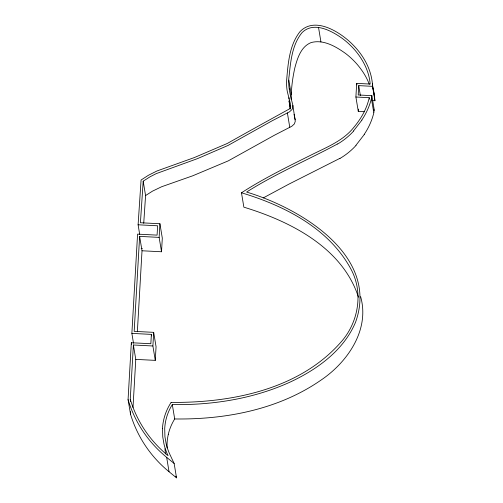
<?xml version="1.0" encoding="UTF-8"?>
<svg xmlns="http://www.w3.org/2000/svg" width="503" height="503" viewBox="0 0 503 503"><rect width="100%" height="100%" fill="white"/><g stroke="black" fill="none" stroke-linecap="round" stroke-linejoin="round"><path stroke-width="0.75" d="M162.526 428.638L162.765 436.969L164.022 444.231A60.97 60.02 -9.4 0 0 168.065 455.693A119.205 117.356 -9.4 0 1 145.015 430.442A118.645 116.803 -9.4 0 1 130.264 399.332L133.389 344.995L152.893 345.989L155.276 360.368L135.772 359.381L133.389 344.995M364.549 111.71L358.281 111.389L355.898 97.004L356.684 83.372L370.189 84.058C369.145 71.388 363.072 59.631 354.879 50.093A79.996 78.751 -9.4 0 0 343.285 39.159C332.489 31.211 314.092 20.849 302.152 32.5C292.256 44.459 290.709 60.769 289.15 75.651C287.464 85.831 290.527 95.696 292.884 105.441L295.267 121.324L294.337 123.964L291.797 126.272L274.487 135.194L228.205 160.897L192.706 175.805L161.62 186.751L152.503 191.14L145.574 195.56L143.726 223.282M369.271 84.259C366.568 76.978 362.254 70.389 357.262 64.478A79.996 78.751 -9.4 0 0 345.668 53.544C335.985 46.616 323.435 39.14 311.074 42.585C300.907 46.641 297.355 58.367 294.802 68.037C292.52 78.349 291.136 88.937 291.199 99.506M337.601 143.933C307.383 160.168 275.644 173.661 246.596 192.058C299.442 207.877 379.834 255.159 355.514 322.329C343.631 350.44 317.305 369.347 290.464 381.928C253.619 398.816 212.637 405.248 172.309 404.575A51.897 51.099 -9.4 0 0 165.915 419.917A51.117 50.325 -9.4 0 0 164.707 428.738L164.94 436.749L166.147 443.728A58.757 57.845 -9.4 0 0 170.039 454.781L174.145 463.464L176.528 477.85L169.046 471.739A121.487 119.601 -9.4 0 1 145.587 446.016A120.921 119.048 -9.4 0 1 130.56 414.34L128.07 399.596L131.333 342.738L150.843 343.731L151.378 334.388L131.874 333.395L137.583 234.134L157.087 235.127L157.621 225.784L138.099 224.791L141.085 180.011L148.435 175.27L156.911 171.001L194.315 157.571L226.778 143.682A45.377 44.673 -9.4 0 0 227.966 143.091C248.545 131.484 269.419 119.966 290.005 108.61A3.603 3.546 -9.4 0 0 290.677 107.013M139.633 236.391L142.016 250.777L161.52 251.764L159.143 237.385L139.633 236.391L134.175 331.358L153.679 332.351L156.062 346.737L155.276 360.368M130.585 411.643L130.554 414.34M133.006 407.505L135.772 359.381M137.363 331.735L142.016 250.777M152.893 345.989L153.679 332.351M159.143 237.385L159.923 223.747L140.419 222.754L143.192 181.174L150.12 176.754L156.219 173.636L197.541 158.602L228.029 145.455L272.104 120.808L289.414 111.886L291.954 109.579L292.595 108.308L292.884 105.441M161.52 251.764L162.306 238.133L159.923 223.747M372.339 100.587L374.93 100.719L372.553 86.334L358.733 85.629L358.199 94.973L371.88 95.664L374.257 110.05L373.742 112.496L371.359 98.116L371.88 95.664M358.281 111.389L358.406 109.12M289.388 89.496L289.451 88.798M290.677 107.013L290.394 103.744L287.288 91.508A50.784 49.998 -9.4 0 1 286.66 80.027C288.074 63.466 289.326 45.251 299.97 31.67C313.998 17.001 336.633 30.193 348.793 40.875A83.9 82.599 -9.4 0 1 354.69 46.628C364.744 57.411 372.025 71.388 372.553 86.334M355.898 97.004L369.221 97.683C367.297 106.611 363.122 114.929 357.784 122.292A83.743 82.448 -9.4 0 1 354.319 126.731C343.285 141.136 325.724 147.568 310.1 155.528C286.798 167.109 263.365 178.634 241.478 192.787L243.861 207.167C290.464 221.377 342.424 247.633 358.463 297.191M361.921 120.091L353.546 130.918M364.304 134.471L355.929 145.304M339.984 158.313L288.747 184.217L263.258 197.918M171.127 402.4C232.285 402.953 300.813 389.171 342.329 340.537C358.96 320.675 363.405 291.243 350.528 268.357C328.308 227.916 284.082 205.595 241.478 192.787M168.298 434.303A51.897 51.099 -9.4 0 1 174.698 418.961C225.495 419.659 278.442 409.593 320.826 380.237C347.41 362.38 370.076 329.836 360.607 296.594M373.402 110.006L374.257 110.05M141.18 248.576L142.399 248.639M128.07 399.596L128.177 399.954A120.921 119.048 -9.4 0 0 143.204 431.631A121.487 119.601 -9.4 0 0 166.669 457.346L174.145 463.464M175.754 476.222L176.528 477.85M294.054 114.458L295.267 119.827M372.666 87.264L374.006 92.697L374.93 100.719M372.365 83.888L374.748 98.274M369.221 97.683L369.472 99.198M358.733 85.629L360.362 95.469M356.684 83.372L356.929 84.888M318.556 27.59L320.939 41.969M288.835 80.147L291.218 94.533M287.395 112.955L289.778 127.341M143.192 181.174L145.574 195.56M172.309 404.575L174.692 418.961M138.099 224.791L139.727 234.631M151.378 334.388L151.629 335.903M166.663 457.353L169.046 471.739M131.874 333.395L133.502 343.235M131.333 342.738L131.585 344.253M130.264 399.332L130.642 401.608M165.481 453.907L164.934 448.682M167.09 447.896L167.09 443.118A51.117 50.325 -9.4 0 1 168.316 434.309M288.967 99.003L288.948 97.689M373.899 112.534A68.188 67.132 -9.4 0 1 364.203 134.408M356.049 145.411A68.546 67.484 -9.4 0 1 340.034 158.401M371.522 98.154A68.188 67.132 -9.4 0 1 361.82 120.022M353.672 131.025A68.546 67.484 -9.4 0 1 337.651 144.015M162.45 428.631A54.355 53.513 -9.4 0 1 171.139 402.406M290.281 108.912L289.068 100.971L290.281 108.912"/></g></svg>
